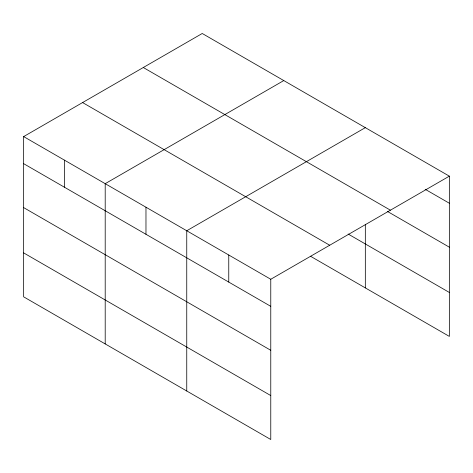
<?xml version="1.0" encoding="UTF-8"?>
<svg xmlns="http://www.w3.org/2000/svg" width="473" height="473" viewBox="0 0 473 473"><rect width="100%" height="100%" fill="white"/><g stroke="black" fill="none" stroke-linecap="round" stroke-linejoin="round"><path stroke-width="0.71" d="M23.65 136.591L270.769 279.265L270.769 439.512L23.65 296.837L23.65 136.591L202.231 33.488L449.35 176.163L449.35 336.409L310.536 256.271M283.776 80.57L105.201 183.672L105.201 343.924M365.327 127.651L186.752 230.753L186.752 391.005M270.769 279.265L449.35 176.163M425.162 189.277L449.35 203.236M143.295 67.509L390.42 210.183M387.606 211.537L449.35 247.184M348.128 234.023L449.35 292.462M82.58 102.564L329.705 245.239M23.65 163.67L270.769 306.338M23.65 207.612L270.769 350.286M23.65 252.895L270.769 395.564M365.327 224.237L365.327 287.903M228.761 255.006L228.761 282.085M145.974 207.209L145.974 234.289M64.423 160.128L64.423 187.207"/></g></svg>
